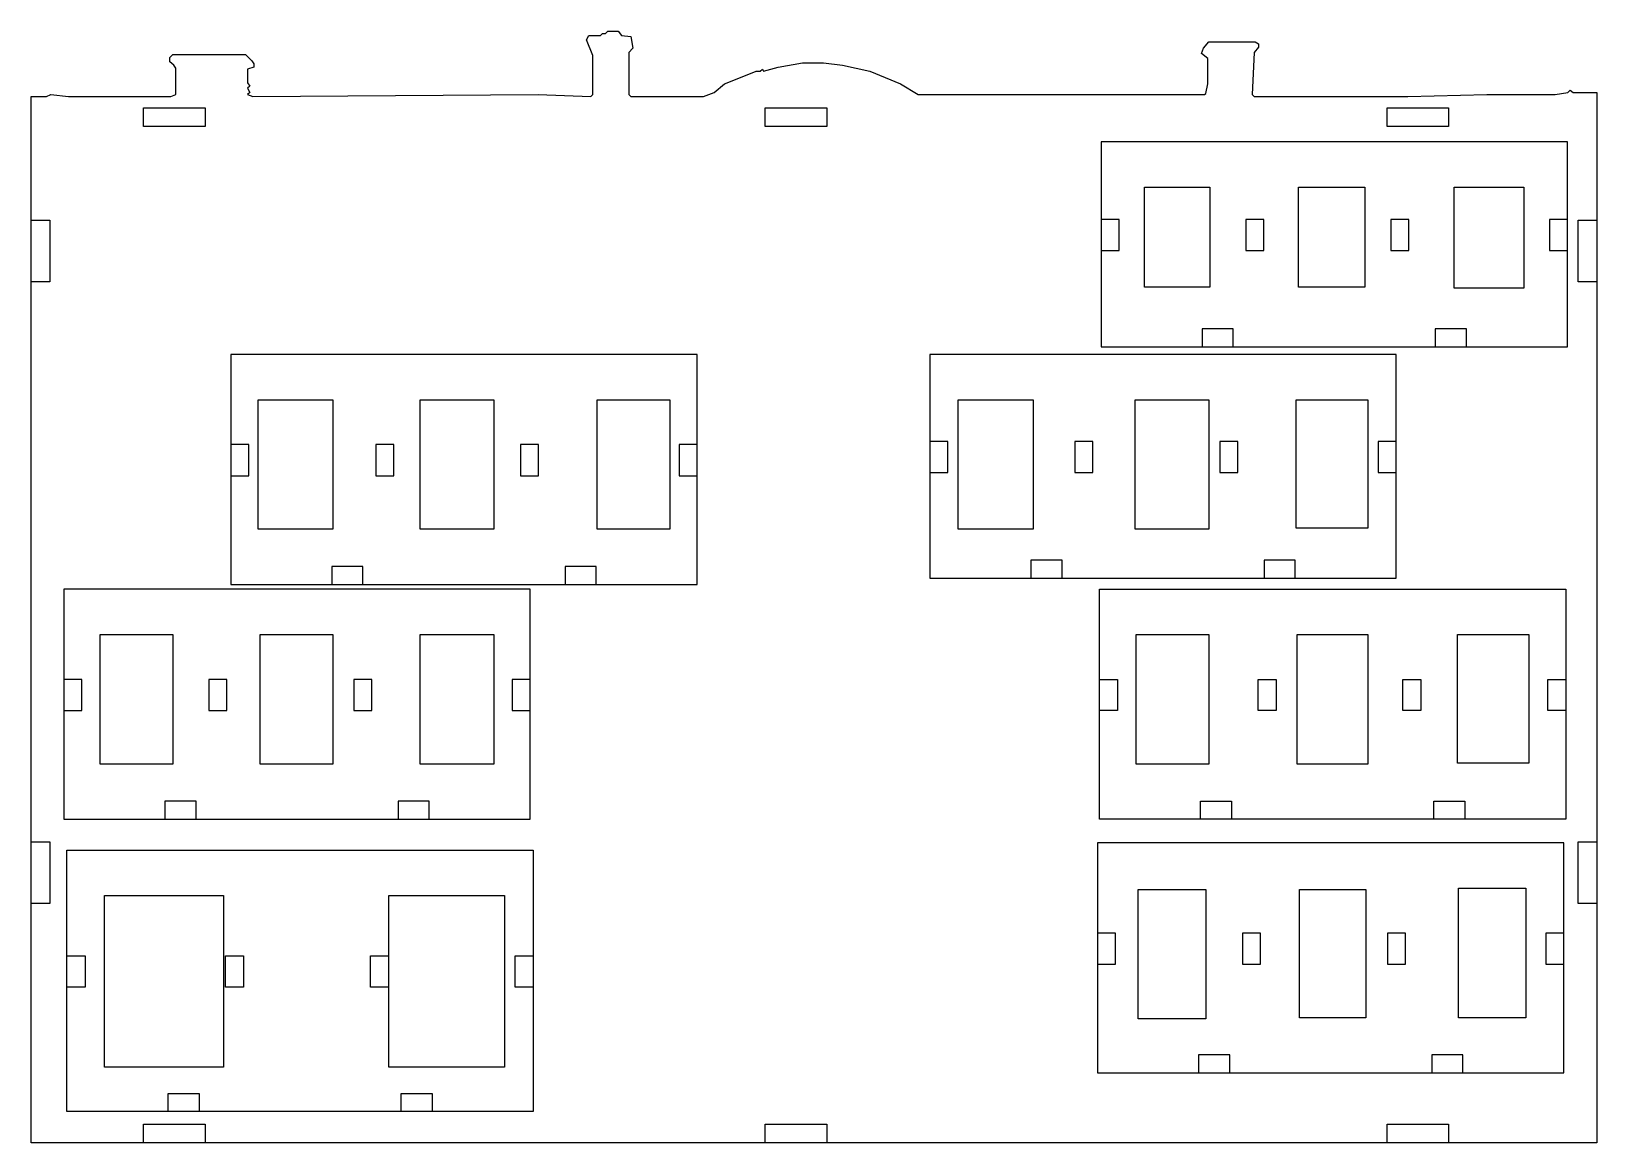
# Model space of a CAD drawing. Header units: millimetres. Extents: x 21 to 273, y -204 to -25.
import ezdxf

# ---------------------------------------------------------------- set-up
doc = ezdxf.new("R2010")
doc.units = ezdxf.units.MM
for name, color, linetype in [('HOUSE_OUTLINE_FRAME_HOLES', 6, 'Continuous'), ('HOUSE_OUTLINE_PANES', 7, 'Continuous'), ('HOUSE_OUTLINE_PANES_FOOTPRINTS', 7, 'Continuous')]:
    doc.layers.add(name, color=color, linetype=linetype)

msp = doc.modelspace()

# ---------------------------------------------------------------- linework, layer by layer
at = {"layer": 'HOUSE_OUTLINE_FRAME_HOLES'}
for points in [[(39.48, -37.72), (49.38, -37.72), (49.38, -40.72), (39.48, -40.72)], [(139.48, -37.72), (149.38, -37.72), (149.38, -40.72), (139.48, -40.72)], [(239.48, -37.72), (249.38, -37.72), (249.38, -40.72), (239.48, -40.72)], [(21.43, -55.77), (24.43, -55.77), (24.43, -65.67), (21.43, -65.67)], [(270.19, -55.77), (273.19, -55.77), (273.19, -65.67), (270.19, -65.67)], [(21.43, -155.77), (24.43, -155.77), (24.43, -165.67), (21.43, -165.67)], [(270.19, -155.77), (273.19, -155.77), (273.19, -165.67), (270.19, -165.67)], [(39.48, -201.15), (49.38, -201.15), (49.38, -204.15), (39.48, -204.15)], [(139.48, -201.15), (149.38, -201.15), (149.38, -204.15), (139.48, -204.15)], [(239.48, -201.15), (249.38, -201.15), (249.38, -204.15), (239.48, -204.15)]]:
    msp.add_lwpolyline(points, close=True, dxfattribs=at)
at = {"layer": 'HOUSE_OUTLINE_PANES'}
for points in [[(21.43, -204.15), (21.43, -35.9), (23.88, -35.9), (24.55, -35.56), (27.43, -35.9), (43.86, -35.9), (44.7, -35.56), (44.7, -31.33), (44.37, -30.82), (43.69, -30.31), (43.69, -29.63), (44.2, -29.13), (55.88, -29.13), (56.9, -30.14), (57.23, -30.65), (57.23, -31.16), (56.22, -31.5), (56.22, -32.68), (56.22, -33.7), (56.56, -34.21), (56.22, -34.54), (56.56, -35.22), (56.22, -35.56), (57.07, -35.9), (102.95, -35.56), (111.42, -35.9), (111.76, -35.56), (111.76, -29.29), (110.74, -26.75), (111.08, -26.08), (112.95, -26.08), (113.28, -25.74), (113.79, -25.74), (114.13, -25.4), (115.82, -25.4), (116.33, -26.08), (117.86, -26.25), (118.19, -28.11), (117.52, -28.79), (117.52, -35.56), (117.86, -35.9), (129.54, -35.9), (131.23, -35.22), (132.93, -33.87), (135.47, -32.85), (138.01, -31.83), (138.68, -31.83), (139.02, -31.5), (139.19, -31.83), (141.56, -31.16), (145.46, -30.48), (148.84, -30.48), (151.89, -30.82), (156.29, -31.83), (161.21, -33.87), (164.08, -35.56), (210.14, -35.56), (210.31, -35.39), (210.65, -33.87), (210.65, -29.8), (209.63, -28.96), (209.97, -28.11), (210.82, -27.09), (218.27, -27.09), (218.78, -27.43), (218.78, -27.94), (218.1, -28.79), (217.76, -35.56), (218.1, -35.9), (242.82, -35.9), (255.52, -35.56), (266.53, -35.56), (268.56, -35.22), (268.9, -34.88), (269.41, -35.22), (273.19, -35.22), (273.19, -204.15)], [(200.49, -50.46), (210.99, -50.46), (210.99, -66.55), (200.49, -66.55)], [(225.21, -50.46), (235.88, -50.46), (235.88, -66.55), (225.21, -66.55)], [(250.27, -50.46), (261.45, -50.46), (261.45, -66.72), (250.27, -66.72)], [(57.91, -84.67), (69.93, -84.67), (69.93, -105.49), (57.91, -105.49)], [(83.99, -84.67), (95.84, -84.67), (95.84, -105.49), (83.99, -105.49)], [(112.44, -84.67), (124.12, -84.67), (124.12, -105.49), (112.44, -105.49)], [(170.52, -84.67), (182.54, -84.67), (182.54, -105.49), (170.52, -105.49)], [(198.97, -84.67), (210.82, -84.67), (210.82, -105.49), (198.97, -105.49)], [(224.87, -84.67), (236.39, -84.67), (236.39, -105.33), (224.87, -105.33)], [(32.51, -122.43), (44.2, -122.43), (44.2, -143.26), (32.51, -143.26)], [(58.25, -122.43), (69.93, -122.43), (69.93, -143.26), (58.25, -143.26)], [(83.99, -122.43), (95.84, -122.43), (95.84, -143.26), (83.99, -143.26)], [(199.14, -122.43), (210.82, -122.43), (210.82, -143.26), (199.14, -143.26)], [(225.04, -122.43), (236.39, -122.43), (236.39, -143.26), (225.04, -143.26)], [(250.78, -122.43), (262.3, -122.43), (262.3, -143.09), (250.78, -143.09)], [(199.47, -163.41), (210.31, -163.41), (210.31, -184.23), (199.47, -184.23)], [(225.38, -163.41), (236.05, -163.41), (236.05, -184.07), (225.38, -184.07)], [(250.95, -163.24), (261.79, -163.24), (261.79, -184.07), (250.95, -184.07)], [(33.19, -164.42), (52.32, -164.42), (52.32, -192.02), (33.19, -192.02)], [(78.91, -164.42), (97.54, -164.42), (97.54, -192.02), (78.91, -192.02)]]:
    msp.add_lwpolyline(points, close=True, dxfattribs=at)
at = {"layer": 'HOUSE_OUTLINE_PANES_FOOTPRINTS'}
for points in [[(193.48, -76.16), (268.48, -76.16), (268.48, -43.16), (193.48, -43.16)], [(193.48, -60.66), (196.38, -60.66), (196.38, -55.66), (193.48, -55.66)], [(216.78, -60.66), (219.68, -60.66), (219.68, -55.66), (216.78, -55.66)], [(240.08, -60.66), (242.98, -60.66), (242.98, -55.66), (240.08, -55.66)], [(265.58, -60.66), (268.48, -60.66), (268.48, -55.66), (265.58, -55.66)], [(209.73, -76.16), (214.73, -76.16), (214.73, -73.26), (209.73, -73.26)], [(247.23, -76.16), (252.23, -76.16), (252.23, -73.26), (247.23, -73.26)], [(53.52, -114.37), (128.52, -114.37), (128.52, -77.37), (53.52, -77.37)], [(165.96, -113.37), (240.96, -113.37), (240.96, -77.37), (165.96, -77.37)], [(53.52, -96.87), (56.42, -96.87), (56.42, -91.87), (53.52, -91.87)], [(76.82, -96.87), (79.72, -96.87), (79.72, -91.87), (76.82, -91.87)], [(100.12, -96.87), (103.02, -96.87), (103.02, -91.87), (100.12, -91.87)], [(125.62, -96.87), (128.52, -96.87), (128.52, -91.87), (125.62, -91.87)], [(165.96, -96.37), (168.86, -96.37), (168.86, -91.37), (165.96, -91.37)], [(189.26, -96.37), (192.16, -96.37), (192.16, -91.37), (189.26, -91.37)], [(212.56, -96.37), (215.46, -96.37), (215.46, -91.37), (212.56, -91.37)], [(238.06, -96.37), (240.96, -96.37), (240.96, -91.37), (238.06, -91.37)], [(182.21, -113.37), (187.21, -113.37), (187.21, -110.47), (182.21, -110.47)], [(219.71, -113.37), (224.71, -113.37), (224.71, -110.47), (219.71, -110.47)], [(69.77, -114.37), (74.77, -114.37), (74.77, -111.47), (69.77, -111.47)], [(107.27, -114.37), (112.27, -114.37), (112.27, -111.47), (107.27, -111.47)], [(26.68, -152.13), (101.68, -152.13), (101.68, -115.13), (26.68, -115.13)], [(268.22, -152.13), (193.22, -152.13), (193.22, -115.13), (268.22, -115.13)], [(26.68, -134.63), (29.58, -134.63), (29.58, -129.63), (26.68, -129.63)], [(49.98, -134.63), (52.88, -134.63), (52.88, -129.63), (49.98, -129.63)], [(73.28, -134.63), (76.18, -134.63), (76.18, -129.63), (73.28, -129.63)], [(98.78, -134.63), (101.68, -134.63), (101.68, -129.63), (98.78, -129.63)], [(196.12, -134.63), (193.22, -134.63), (193.22, -129.63), (196.12, -129.63)], [(221.62, -134.63), (218.72, -134.63), (218.72, -129.63), (221.62, -129.63)], [(244.92, -134.63), (242.02, -134.63), (242.02, -129.63), (244.92, -129.63)], [(268.22, -134.63), (265.32, -134.63), (265.32, -129.63), (268.22, -129.63)], [(42.93, -152.13), (47.93, -152.13), (47.93, -149.23), (42.93, -149.23)], [(80.43, -152.13), (85.43, -152.13), (85.43, -149.23), (80.43, -149.23)], [(214.47, -152.13), (209.47, -152.13), (209.47, -149.23), (214.47, -149.23)], [(251.97, -152.13), (246.97, -152.13), (246.97, -149.23), (251.97, -149.23)], [(192.92, -192.94), (267.92, -192.94), (267.92, -155.94), (192.92, -155.94)], [(102.17, -199.12), (27.17, -199.12), (27.17, -157.12), (102.17, -157.12)], [(192.92, -175.44), (195.82, -175.44), (195.82, -170.44), (192.92, -170.44)], [(216.22, -175.44), (219.12, -175.44), (219.12, -170.44), (216.22, -170.44)], [(239.52, -175.44), (242.42, -175.44), (242.42, -170.44), (239.52, -170.44)], [(265.02, -175.44), (267.92, -175.44), (267.92, -170.44), (265.02, -170.44)], [(30.07, -179.12), (27.17, -179.12), (27.17, -174.12), (30.07, -174.12)], [(55.57, -179.12), (52.67, -179.12), (52.67, -174.12), (55.57, -174.12)], [(78.87, -179.12), (75.97, -179.12), (75.97, -174.12), (78.87, -174.12)], [(102.17, -179.12), (99.27, -179.12), (99.27, -174.12), (102.17, -174.12)], [(209.17, -192.94), (214.17, -192.94), (214.17, -190.04), (209.17, -190.04)], [(246.67, -192.94), (251.67, -192.94), (251.67, -190.04), (246.67, -190.04)], [(48.42, -199.12), (43.42, -199.12), (43.42, -196.22), (48.42, -196.22)], [(85.92, -199.12), (80.92, -199.12), (80.92, -196.22), (85.92, -196.22)]]:
    msp.add_lwpolyline(points, close=True, dxfattribs=at)

doc.saveas('drawing.dxf')
